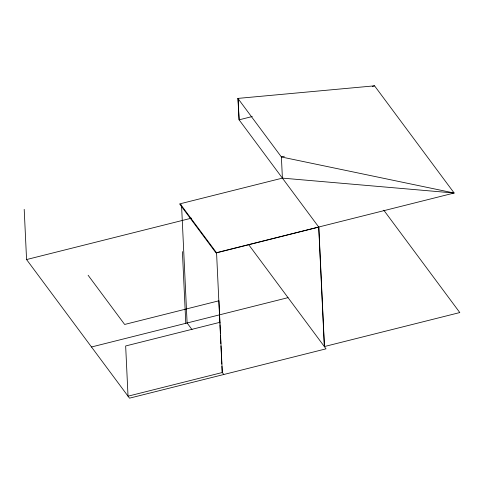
<?xml version="1.0" encoding="UTF-8"?>
<svg xmlns="http://www.w3.org/2000/svg" width="484" height="484" viewBox="0 0 484 484"><rect width="100%" height="100%" fill="white"/><g stroke="black" fill="none" stroke-linecap="round" stroke-linejoin="round"><path stroke-width="0.73" d="M324.455 346.701L318.817 227.165L239.108 119.832L237.898 98.403L374.555 85.831L454.161 193.025L282.396 178.118L180.145 203.788L216.566 252.836L318.774 227.105M252.285 116.523L239.108 119.832L238.11 98.688M372.359 86.382L374.555 85.831M284.32 156.241L281.398 156.973L237.898 98.403M24.2 209.348L26.566 259.551L191.567 218.139M219.942 322.308L125.658 345.969L128.03 396.178L222.313 372.511L218.931 300.788L124.648 324.455L88.118 275.263M91.5 346.986L288.034 297.654M383.794 210.213L459.8 312.561L324.353 346.562L318.714 227.026M248.764 244.777L326.041 348.837L129.506 398.169L26.566 259.551M179.612 203.921L215.931 252.823L454.161 193.025L281.398 156.973L282.396 178.118M192.009 329.586L187.108 322.985L181.542 204.956M223.789 374.501L222.204 372.371L221.92 366.327M216.566 252.836L219.893 323.294M219.96 324.806L220.389 333.863M220.462 335.376L220.855 343.682M220.958 345.945L221.351 354.252M221.424 355.758L221.811 364.065M182.401 251.601L185.783 323.318"/></g></svg>
